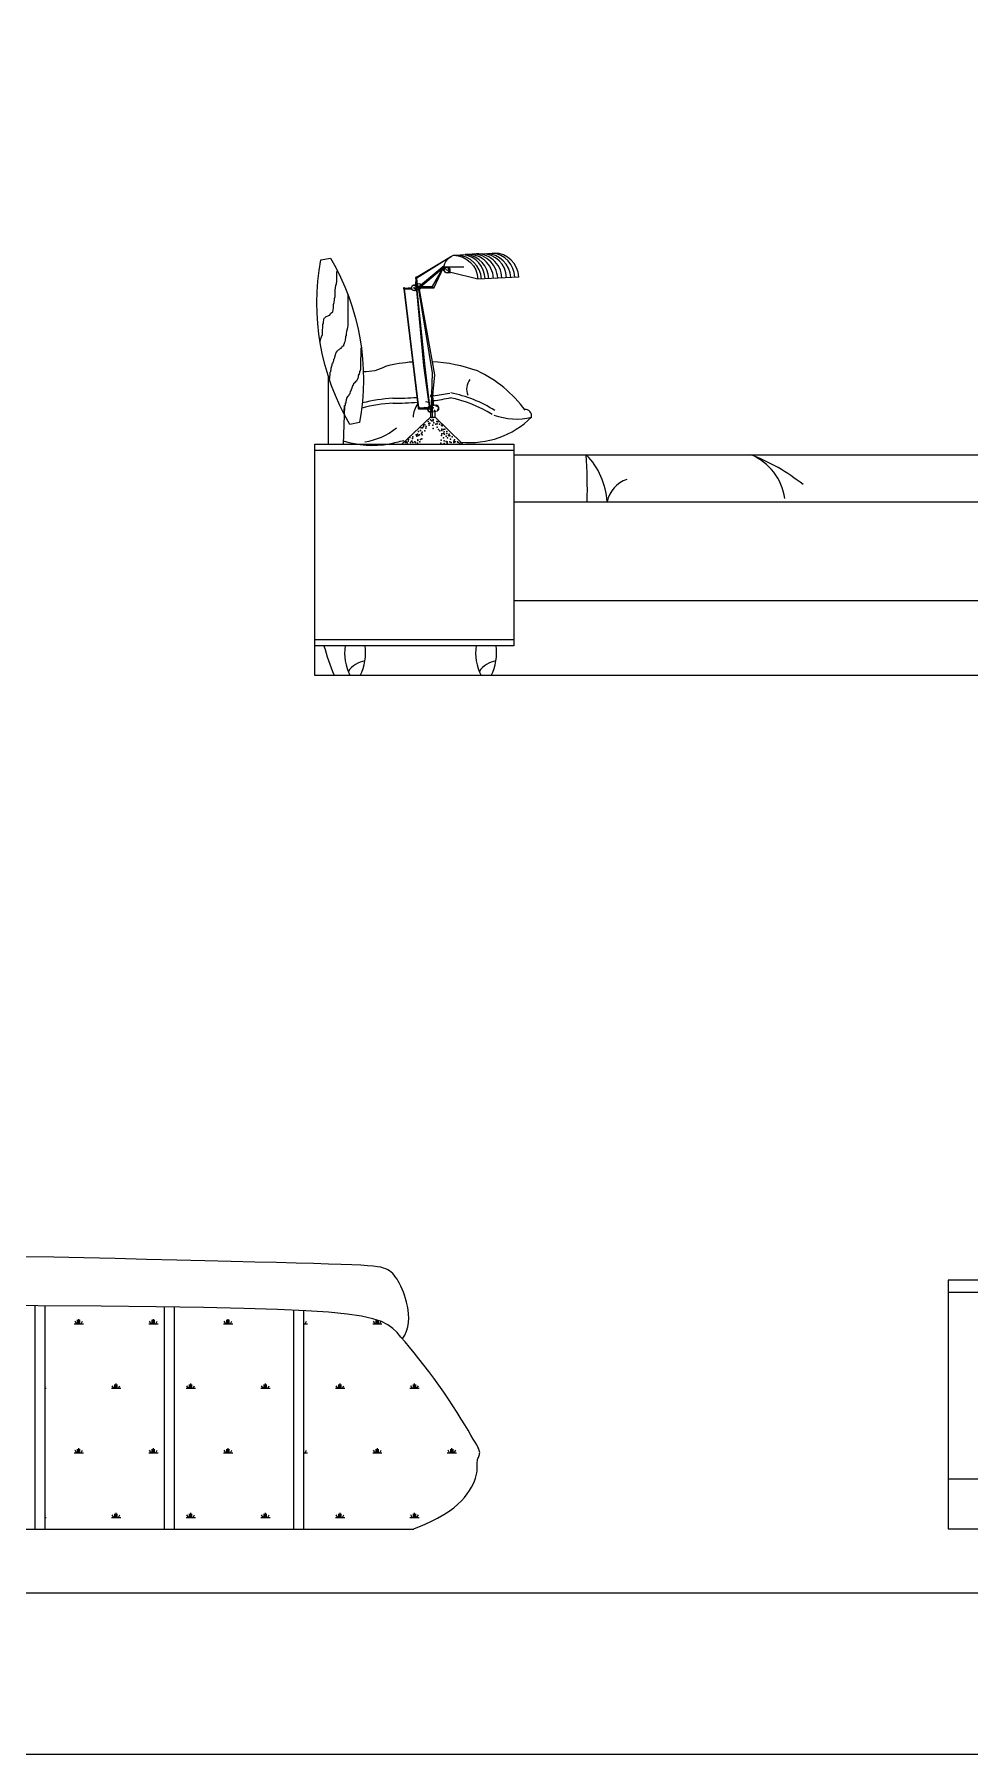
# Model space of a CAD drawing. Header units: inches. Extents: x 18.5 to 61, y 8.5 to 33.3.
# Drawn here: x 28.61 to 30.49, y 8.48 to 11.94 of the extents above; entities that cross this region are included whole.
import ezdxf

# ---------------------------------------------------------------- set-up
doc = ezdxf.new("R2010")
doc.units = ezdxf.units.IN
doc.header["$MEASUREMENT"] = 0
for name, color, linetype in [('02', 2, 'Continuous'), ('1', 1, 'Continuous'), ('4', 4, 'Continuous'), ('8', 8, 'Continuous'), ('kadrbm', 4, 'Continuous')]:
    doc.layers.add(name, color=color, linetype=linetype)

# ---------------------------------------------------------------- blocks, each defined once
blk = doc.blocks.new('kadrbm')
at = {"layer": 'kadrbm', "color": 4}
blk.add_lwpolyline([(0, 0), (0, 24.7972), (21, 24.7972), (21, 0), (0, 0)], close=True, dxfattribs=at)
blk.add_lwpolyline([(20.6631, 0.3257), (20.6631, 24.4603), (0.3369, 24.4603), (0.3369, 0.3257), (20.6631, 0.3257)], dxfattribs=at)

msp = doc.modelspace()

# ---------------------------------------------------------------- hatches: boundary and pattern name
at = {"layer": '8'}
h = msp.add_hatch(dxfattribs=at)
h.set_pattern_fill('SWAMP', color=256, scale=0.15, style=0)
h.set_pattern_definition([(0, (49.01521, -12.08767), (0.075, 0.1299038), [0.01875, -0.13125]), (90, (49.024584, -12.08767), (-0.075, 0.12990381), [0.009375, -0.2504326]), (90, (49.02693, -12.08767), (-0.075, 0.12990381), [0.0075, -0.2523076]), (90, (49.02224, -12.08767), (-0.075, 0.12990381), [0.0075, -0.2523076]), (60, (49.02927, -12.08767), (-0.075, 0.1299038), [0.006, -0.144]), (120, (49.0199, -12.08767), (-0.15, 6e-11), [0.006, -0.144])])
h.paths.add_polyline_path([(27.8586, 9.0135), (27.811, 9.0135, -0.544996), (27.8125, 8.9335), (28.092, 8.9335), (28.092, 9.3805), (28.0858, 9.3804), (27.9896, 9.379), (27.9075, 9.3773), (27.8586, 9.3758)])
h.paths.add_polyline_path([(28.112, 8.9335), (28.352, 8.9335), (28.352, 9.3828), (28.3253, 9.3826), (28.1973, 9.3816), (28.112, 9.3807)])
h.paths.add_polyline_path([(28.372, 8.9335), (28.6115, 8.9335), (28.6115, 9.3827), (28.4713, 9.3836), (28.372, 9.3829)])
h.paths.add_polyline_path([(28.6315, 8.9335), (28.8715, 8.9335), (28.8715, 9.3802), (28.8552, 9.3804), (28.7445, 9.3816), (28.6315, 9.3825)])
h.paths.add_polyline_path([(28.8915, 8.9335), (29.1315, 8.9335), (29.1315, 9.3738), (29.0993, 9.3752), (29.0312, 9.3773), (28.9503, 9.379), (28.8915, 9.3799)])
h.paths.add_polyline_path([(29.1515, 8.9335), (29.3713, 8.9335), (29.3898, 8.9409), (29.4061, 8.9482), (29.4205, 8.9554), (29.433, 8.9625), (29.4439, 8.9694), (29.4534, 8.9764), (29.4616, 8.9833), (29.4688, 8.9902), (29.475, 8.9971), (29.4805, 9.004), (29.4851, 9.0108), (29.489, 9.0174), (29.4923, 9.0239), (29.4949, 9.03), (29.4969, 9.0358), (29.4984, 9.0413), (29.4994, 9.0463), (29.5001, 9.0508), (29.5004, 9.055), (29.5005, 9.0588), (29.5006, 9.0623), (29.5006, 9.0654), (29.5006, 9.0683), (29.5009, 9.0721), (29.5019, 9.0755), (29.5027, 9.0776), (29.5035, 9.0795), (29.5042, 9.0814), (29.5048, 9.0833), (29.5052, 9.0852), (29.5054, 9.0872), (29.5052, 9.0894), (29.5046, 9.0918), (29.5035, 9.0947), (29.5018, 9.0982), (29.4995, 9.1026), (29.4964, 9.108), (29.4926, 9.1146), (29.4878, 9.1226), (29.4821, 9.1321), (29.4756, 9.1429), (29.4683, 9.1548), (29.4603, 9.1676), (29.4517, 9.181), (29.4426, 9.1949), (29.4331, 9.2089), (29.4233, 9.223), (29.4134, 9.2368), (29.4033, 9.2503), (29.3932, 9.2633), (29.3833, 9.2759), (29.3736, 9.2879), (29.3643, 9.2993), (29.3555, 9.3099), (29.3472, 9.3197), (29.3394, 9.3287), (29.331, 9.3368), (29.3209, 9.3441), (29.3079, 9.3507), (29.2906, 9.3565), (29.268, 9.3615), (29.2388, 9.3659), (29.2018, 9.3696), (29.1557, 9.3727), (29.1515, 9.3729)])

# ---------------------------------------------------------------- linework, layer by layer
at = {"layer": '02'}
for p, q in [((29.3786, 11.4512), (29.4488, 11.4938)), ((29.379, 11.4503), (29.4474, 11.493)), ((29.4526, 11.4955), (29.5346, 11.5001)), ((29.3819, 11.4294), (29.4334, 11.4721)), ((29.3821, 11.4287), (29.4333, 11.4714)), ((29.3822, 11.4323), (29.434, 11.4749)), ((29.4085, 11.4294), (29.4334, 11.4721)), ((29.4135, 11.4294), (29.4334, 11.4721)), ((29.4733, 11.4714), (29.4333, 11.4714)), ((29.3527, 11.4279), (29.3819, 11.1888)), ((29.3538, 11.4278), (29.3825, 11.1893)), ((29.3542, 11.4281), (29.3695, 11.4274)), ((29.3543, 11.4283), (29.3693, 11.4277)), ((29.3544, 11.4296), (29.3688, 11.4309)), ((29.3544, 11.4294), (29.3688, 11.4307)), ((29.3545, 11.4286), (29.369, 11.4283)), ((29.3769, 11.4491), (29.3762, 11.4362)), ((29.3771, 11.4491), (29.3765, 11.4363)), ((29.3775, 11.449), (29.3772, 11.4364)), ((29.3781, 11.449), (29.3794, 11.4369)), ((29.3783, 11.449), (29.3796, 11.437)), ((29.3786, 11.4254), (29.3923, 11.2736)), ((29.3791, 11.4255), (29.395, 11.2713)), ((29.4135, 11.4294), (29.3819, 11.4294)), ((29.3826, 11.4266), (29.4099, 11.2588)), ((29.3835, 11.4269), (29.4144, 11.2549)), ((29.3878, 11.4329), (29.4122, 11.4329)), ((29.5839, 11.4518), (29.5019, 11.4472)), ((29.3923, 11.2736), (29.4039, 11.1916)), ((29.395, 11.2713), (29.4045, 11.1918)), ((29.4099, 11.2588), (29.4082, 11.1925)), ((29.4144, 11.2549), (29.4085, 11.1937)), ((29.4081, 11.2142), (29.4114, 11.2147)), ((29.4084, 11.214), (29.4117, 11.2145)), ((29.4085, 11.2116), (29.4119, 11.2122)), ((29.4092, 11.2115), (29.4085, 11.1925)), ((29.4088, 11.2136), (29.4121, 11.2141)), ((29.4095, 11.2115), (29.4088, 11.1926)), ((29.4099, 11.2116), (29.4095, 11.1927)), ((29.4106, 11.2117), (29.4122, 11.1932)), ((29.4108, 11.2118), (29.4124, 11.1932)), ((29.3827, 11.1869), (29.4006, 11.1861)), ((29.3833, 11.1884), (29.3833, 11.1884)), ((29.3834, 11.1871), (29.4006, 11.1864)), ((29.3842, 11.1875), (29.4007, 11.1871)), ((29.3844, 11.1886), (29.4022, 11.1903)), ((29.3844, 11.1884), (29.4021, 11.1901)), ((29.4071, 11.1696), (29.4071, 11.1799)), ((29.4103, 11.1696), (29.4103, 11.1805)), ((29.416, 11.1696), (29.416, 11.1817)), ((29.4063, 11.1696), (29.416, 11.1696)), ((29.1741, 11.1033), (29.5741, 11.1033)), ((29.5741, 10.9995), (31.1526, 10.9995)), ((29.5741, 10.7223), (29.1741, 10.7223)), ((28.6115, 9.3818), (28.6115, 8.9335)), ((28.6315, 9.3816), (28.6315, 8.9335)), ((28.8715, 9.3802), (28.8715, 8.9335)), ((28.8915, 9.3799), (28.8915, 8.9335)), ((29.1315, 9.3738), (29.1315, 8.9335)), ((29.1515, 9.3729), (29.1515, 8.9335))]:
    msp.add_line(p, q, dxfattribs=at)
for points in [[(29.4345, 11.4642), (29.4332, 11.4645, -0.338972), (29.4526, 11.4955, -0.399625), (29.5019, 11.4472), (29.4471, 11.4611)], [(29.3887, 11.4329, 0.283898), (29.3848, 11.4382), (29.3725, 11.4354)], [(29.3755, 11.4245), (29.383, 11.4267, 0.10362), (29.3866, 11.4287)], [(29.3707, 11.2808, 0.044338), (29.3162, 11.2719, -0.147404), (29.2714, 11.2613)], [(29.5968, 11.1838, 0.124597), (29.501, 11.2628, 0.075087), (29.4096, 11.2813, 0.075087)], [(29.4078, 11.214, 0.083661), (29.4075, 11.214, 0.685038), (29.4076, 11.2114)], [(29.4079, 11.2112), (29.4115, 11.2119, 0.641064), (29.4112, 11.2148), (29.4077, 11.2143)], [(29.4055, 11.1908, 0.083661), (29.4044, 11.1906, 0.685038), (29.4054, 11.1806, 0.685038)], [(29.4066, 11.1798), (29.4207, 11.1827, 0.641064), (29.4186, 11.1942), (29.405, 11.1919)], [(29.4676, 11.1196, 0.223429), (29.6097, 11.1698, 0.471755), (29.5955, 11.1855)], [(29.4063, 11.1696), (29.3504, 11.117, 0.414214), (29.3496, 11.1162), (29.3496, 11.1153)], [(29.4711, 11.1153), (29.4711, 11.1162, 0.414214), (29.4703, 11.117), (29.416, 11.1696)], [(29.2311, 11.1223, 0.117861), (29.3236, 11.116, -0.01814), (29.3531, 11.1228, -0.01814)], [(29.2134, 10.6503, -0.030464), (29.193, 10.7095)], [(29.2433, 10.6531, 0.002963), (29.2434, 10.6503)]]:
    msp.add_lwpolyline(points, format="xyb", dxfattribs=at)
for points in [[(29.1847, 11.3204), (29.1848, 11.3205), (29.1857, 11.326), (29.1876, 11.3316), (29.1894, 11.3363), (29.1894, 11.3456), (29.1903, 11.3493), (29.1903, 11.3577), (29.1913, 11.3586), (29.1913, 11.3624), (29.1922, 11.3652), (29.1922, 11.3661), (29.1931, 11.3689), (29.1941, 11.3698), (29.1969, 11.3726), (29.2006, 11.3735), (29.2015, 11.3745), (29.2043, 11.3754), (29.2053, 11.3782), (29.2062, 11.3791), (29.2099, 11.3819), (29.2109, 11.3856), (29.2109, 11.3866), (29.2118, 11.3894), (29.2118, 11.3968), (29.2127, 11.4005), (29.2136, 11.4061), (29.2136, 11.4089), (29.2146, 11.4127), (29.2146, 11.4257), (29.2155, 11.4294), (29.2155, 11.4322), (29.2164, 11.4331), (29.2164, 11.4359), (29.2174, 11.4369), (29.2174, 11.4406), (29.2183, 11.4415), (29.2183, 11.462), (29.2192, 11.462), (29.2192, 11.4639)], [(29.438, 11.4667), (29.4417, 11.4655), (29.4416, 11.465), (29.4379, 11.4662), (29.438, 11.4667)], [(29.4416, 11.4602), (29.4471, 11.4611)], [(29.3526, 11.4279), (29.3539, 11.4278)], [(29.3542, 11.4299), (29.3531, 11.43)], [(29.3731, 11.4317), (29.3756, 11.4286), (29.3753, 11.4283), (29.3728, 11.4314), (29.3731, 11.4317)], [(29.3769, 11.4491), (29.3783, 11.4489)], [(29.3786, 11.4512), (29.3775, 11.4513)], [(29.2407, 11.416), (29.2407, 11.3549), (29.2397, 11.3494), (29.2379, 11.3419), (29.2369, 11.3382), (29.2369, 11.3335), (29.236, 11.3326), (29.236, 11.3298), (29.2351, 11.3261), (29.2351, 11.3251), (29.2342, 11.3224), (29.2342, 11.3214), (29.2332, 11.3186), (29.2332, 11.3177), (29.2323, 11.3168), (29.2323, 11.3158), (29.2314, 11.3158), (29.2314, 11.313), (29.2286, 11.3121), (29.2276, 11.3093), (29.2267, 11.3084), (29.2258, 11.3084), (29.2258, 11.3075), (29.2248, 11.3075), (29.2239, 11.3065), (29.223, 11.3056), (29.222, 11.3056), (29.2211, 11.3047), (29.2202, 11.3037), (29.2192, 11.3028), (29.2183, 11.3019), (29.2174, 11.3019), (29.2174, 11.3009), (29.2164, 11.3), (29.2155, 11.2963), (29.2146, 11.2953), (29.2146, 11.2944), (29.2136, 11.2907), (29.2127, 11.287), (29.2118, 11.286), (29.2118, 11.2842), (29.2109, 11.2814), (29.2099, 11.2804), (29.2099, 11.2786), (29.209, 11.2776), (29.2081, 11.2767), (29.2081, 11.2739), (29.2071, 11.2702), (29.2071, 11.2693), (29.2062, 11.2683), (29.2062, 11.2646), (29.2053, 11.2637), (29.2053, 11.2609), (29.2043, 11.26), (29.2043, 11.2534), (29.2034, 11.2525), (29.2034, 11.2478), (29.2026, 11.2478)], [(29.233, 11.1766), (29.233, 11.1868), (29.2339, 11.1868), (29.2339, 11.1934), (29.2348, 11.1934), (29.2348, 11.1943), (29.2358, 11.1943), (29.2358, 11.1989), (29.2367, 11.1989), (29.2367, 11.2027), (29.2376, 11.2027), (29.2376, 11.2064), (29.2386, 11.2064), (29.2386, 11.2092), (29.2395, 11.2092), (29.2395, 11.2111), (29.2404, 11.2111), (29.2404, 11.212), (29.2414, 11.212), (29.2414, 11.2138), (29.2423, 11.2138), (29.2432, 11.2148), (29.2432, 11.2157), (29.2442, 11.2166), (29.2451, 11.2176), (29.246, 11.2213), (29.246, 11.2222), (29.247, 11.2232), (29.247, 11.2241), (29.2479, 11.225), (29.2479, 11.2269), (29.2488, 11.2278), (29.2488, 11.2297), (29.2498, 11.2306), (29.2498, 11.2325), (29.2507, 11.2325), (29.2507, 11.2334), (29.2516, 11.2343), (29.2516, 11.2362), (29.2526, 11.2371), (29.2526, 11.2381), (29.2535, 11.239), (29.2544, 11.239), (29.2553, 11.2399), (29.2563, 11.2418), (29.2572, 11.2418), (29.2572, 11.2427), (29.2581, 11.2427), (29.2591, 11.2436), (29.2591, 11.2446), (29.26, 11.2455), (29.2609, 11.2492), (29.2619, 11.2502), (29.2619, 11.2539), (29.2628, 11.2539), (29.2628, 11.2567), (29.2637, 11.2567), (29.2637, 11.2586), (29.2647, 11.2586), (29.2647, 11.2623), (29.2656, 11.2632), (29.2656, 11.2651), (29.2665, 11.266), (29.2665, 11.2902), (29.2675, 11.2902), (29.2675, 11.3093)], [(29.3837, 11.1895), (29.3824, 11.1893)], [(29.3828, 11.187), (29.3842, 11.1874)], [(29.4038, 11.1866), (29.4076, 11.1852), (29.4074, 11.1848), (29.4037, 11.1861), (29.4038, 11.1866)], [(29.3497, 9.3153), (29.3549, 9.3233), (29.3586, 9.3317), (29.361, 9.3402), (29.3623, 9.3488), (29.3627, 9.3574), (29.3624, 9.3659), (29.3614, 9.3741), (29.36, 9.3821), (29.3583, 9.3897), (29.3564, 9.397), (29.3543, 9.4038), (29.352, 9.4102), (29.3496, 9.4162), (29.347, 9.4219), (29.3444, 9.4271), (29.3418, 9.4319), (29.3392, 9.4363), (29.3365, 9.4403), (29.3337, 9.4439), (29.3308, 9.4472), (29.3276, 9.4501), (29.3243, 9.4527), (29.3206, 9.4549), (29.3166, 9.4569), (29.3121, 9.4585), (29.3068, 9.46), (29.3, 9.4612), (29.2913, 9.4622), (29.2802, 9.4632), (29.2662, 9.464), (29.2487, 9.4648), (29.2272, 9.4656), (29.2014, 9.4665), (29.1711, 9.4674), (29.1364, 9.4683), (29.0972, 9.4694), (29.0536, 9.4705), (29.0056, 9.4717), (28.9532, 9.473), (28.8964, 9.4744), (28.8356, 9.4759), (28.7727, 9.4775), (28.7098, 9.4789), (28.6492, 9.4801), (28.5932, 9.481)], [(29.3713, 8.9335), (29.3898, 8.9409), (29.4061, 8.9482), (29.4205, 8.9554), (29.433, 8.9625), (29.4439, 8.9694), (29.4534, 8.9764), (29.4616, 8.9833), (29.4688, 8.9902), (29.475, 8.9971), (29.4805, 9.004), (29.4851, 9.0108), (29.489, 9.0174), (29.4923, 9.0239), (29.4949, 9.03), (29.4969, 9.0358), (29.4984, 9.0413), (29.4994, 9.0463), (29.5001, 9.0508), (29.5004, 9.055), (29.5005, 9.0588), (29.5006, 9.0623), (29.5006, 9.0654), (29.5006, 9.0683), (29.5008, 9.0709), (29.5013, 9.0733), (29.5019, 9.0755), (29.5027, 9.0776), (29.5035, 9.0795), (29.5042, 9.0814), (29.5048, 9.0833), (29.5052, 9.0852), (29.5054, 9.0872), (29.5052, 9.0894), (29.5046, 9.0918), (29.5035, 9.0947), (29.5018, 9.0982), (29.4995, 9.1026), (29.4964, 9.108), (29.4926, 9.1146), (29.4878, 9.1226), (29.4821, 9.1321), (29.4756, 9.1429), (29.4683, 9.1548), (29.4603, 9.1676), (29.4517, 9.181), (29.4426, 9.1949), (29.4331, 9.2089), (29.4233, 9.223), (29.4134, 9.2368), (29.4033, 9.2503), (29.3932, 9.2633), (29.3833, 9.2759), (29.3736, 9.2879), (29.3643, 9.2993), (29.3555, 9.3099), (29.3472, 9.3197), (29.3394, 9.3287), (29.331, 9.3368), (29.3209, 9.3441), (29.3079, 9.3507), (29.2906, 9.3565), (29.268, 9.3615), (29.2388, 9.3659), (29.2018, 9.3696), (29.1557, 9.3727), (29.0993, 9.3752), (29.0312, 9.3773), (28.9503, 9.379), (28.8552, 9.3804), (28.7445, 9.3816), (28.6171, 9.3826), (28.4716, 9.3836)]]:
    msp.add_lwpolyline(points, dxfattribs=at)
for points in [[(29.3524, 11.428, 0.130303), (29.3527, 11.4279, 0.331854), (29.3534, 11.4298, 0.328319), (29.3529, 11.4301, 0.500332)], [(29.3768, 11.4491, 0.130303), (29.3771, 11.4491, 0.331854), (29.3778, 11.451, 0.328319), (29.3773, 11.4513, 0.500332)], [(29.4076, 11.2112, 0.130303), (29.4081, 11.2113, 0.576801), (29.4083, 11.2141, 0.264517), (29.4074, 11.2143, 0.710752)], [(29.3826, 11.1869, 0.130303), (29.383, 11.187, 0.331854), (29.3829, 11.1892, 0.328319), (29.3822, 11.1893, 0.500332)], [(29.4057, 11.1797, 0.130303), (29.4076, 11.18, 0.576801), (29.4076, 11.1913, 0.264517), (29.4041, 11.1917, 0.710752)]]:
    msp.add_lwpolyline(points, format="xyb", close=True, dxfattribs=at)
for centre in [(29.4399, 11.4657), (29.3741, 11.43)]:
    msp.add_circle(centre, 0.00565, dxfattribs=at)
for centre, radius, start, end in [((29.459, 11.4453), 0.0501, 2.62, 89.1762), ((29.466, 11.4472), 0.0501, 0.9228, 81.157), ((29.483, 11.4472), 0.0501, 2.0096, 97.716), ((29.4736, 11.4472), 0.0501, 1.4059, 83.743), ((29.4915, 11.4477), 0.0501, 2.0154, 97.6411), ((29.4999, 11.4482), 0.0501, 2.0212, 97.5649), ((29.5094, 11.4486), 0.0501, 2.0446, 89.8396), ((29.5178, 11.4486), 0.0501, 2.6306, 89.1762), ((29.5258, 11.45), 0.0501, 1.5315, 84.5393), ((29.5338, 11.45), 0.0501, 2.0446, 89.1762), ((29.3531, 11.429), 0.00141, 300.6413, 40.8102), ((29.3764, 11.4504), 0.00105, 300.7534, 40.784), ((29.3864, 11.4304), 0.00454, 146.492, 201.5266), ((29.397, 11.431), 0.00275, 324.8716, 43.8406), ((29.5101, 11.2263), 0.0311, 141.8486, 203.2325), ((29.4071, 11.2127), 0.0011, 315.8031, 109.8254), ((29.3354, 11.7866), 0.5786, 277.6123, 280.9344), ((29.3976, 10.9652), 0.2582, 57.6744, 78.9535), ((29.362, 10.8036), 0.3959, 94.4237, 103.6768), ((29.362, 10.8036), 0.4057, 94.4237, 103.1785), ((29.3354, 11.7866), 0.5884, 269.5712, 274.3996), ((29.3354, 11.7866), 0.5786, 269.5712, 274.3558), ((29.421, 11.1678), 0.0496, 143.8256, 177.3514), ((29.383, 11.1882), 0.00146, 324.571, 61.0928), ((29.3989, 11.1922), 0.00822, 45.6214, 108.0025), ((29.4024, 11.1851), 0.00538, 317.0855, 61.4366), ((29.3354, 11.7866), 0.5884, 277.4426, 280.9344), ((29.3976, 10.9652), 0.2484, 57.6744, 78.9535), ((29.2582, 11.2435), 0.1241, 277.542, 309.9334), ((29.5794, 11.3001), 0.1339, 250.0666, 283.0972), ((28.519, 11.0234), 1.2028, 358.8801, 3.375), ((29.6134, 10.9908), 0.1484, 3.5443, 44.2346), ((30.0076, 10.9909), 0.112, 7.9131, 67.3602), ((29.9134, 10.7339), 0.3856, 51.1586, 69.1463), ((29.8216, 10.9868), 0.0615, 109.2631, 167.6798), ((29.2807, 10.6333), 0.0466, 97.2386, 147.0434), ((29.5439, 10.6333), 0.0466, 97.2386, 147.0434)]:
    msp.add_arc(centre, radius, start, end, dxfattribs=at)
for points in [[(29.4403, 11.4604), (29.4407, 11.4605), (29.4411, 11.4606), (29.4419, 11.461), (29.4425, 11.4615), (29.4432, 11.4626), (29.4434, 11.4632), (29.4438, 11.4646), (29.4439, 11.4653), (29.4437, 11.4669), (29.4434, 11.4676), (29.4429, 11.4686), (29.4424, 11.4691), (29.4416, 11.4699), (29.4412, 11.4702), (29.4404, 11.4704), (29.4402, 11.4705), (29.4399, 11.4705), (29.4399, 11.4705), (29.4398, 11.4705), (29.4398, 11.4705)], [(29.3742, 11.4247), (29.3746, 11.4248), (29.375, 11.4249), (29.3759, 11.4252), (29.3765, 11.4257), (29.3772, 11.4268), (29.3775, 11.4273), (29.378, 11.4287), (29.3781, 11.4294), (29.378, 11.431), (29.3777, 11.4317), (29.3772, 11.4328), (29.3768, 11.4333), (29.376, 11.4341), (29.3756, 11.4344), (29.3749, 11.4347), (29.3746, 11.4348), (29.3743, 11.4348), (29.3743, 11.4348), (29.3743, 11.4348), (29.3743, 11.4348)], [(29.4076, 11.2114), (29.4077, 11.2115), (29.4078, 11.2115), (29.408, 11.2115), (29.4082, 11.2116), (29.4084, 11.2119), (29.4085, 11.2121), (29.4086, 11.2124), (29.4087, 11.2126), (29.4086, 11.213), (29.4086, 11.2132), (29.4085, 11.2135), (29.4084, 11.2136), (29.4082, 11.2138), (29.4081, 11.2139), (29.4079, 11.214), (29.4079, 11.214), (29.4078, 11.214), (29.4078, 11.214), (29.4078, 11.214), (29.4078, 11.214)], [(29.4054, 11.1806), (29.4058, 11.1806), (29.4062, 11.1808), (29.4071, 11.1811), (29.4077, 11.1815), (29.4084, 11.1826), (29.4087, 11.1832), (29.4092, 11.1846), (29.4094, 11.1853), (29.4092, 11.1869), (29.4089, 11.1877), (29.4085, 11.1887), (29.408, 11.1893), (29.4072, 11.1901), (29.4068, 11.1904), (29.4061, 11.1907), (29.4058, 11.1908), (29.4055, 11.1908), (29.4055, 11.1908), (29.4055, 11.1908), (29.4055, 11.1908)]]:
    msp.add_open_spline(points, degree=3, knots=[3.294068, 3.294068, 3.294068, 3.294068, 3.647859, 3.647859, 4.043866, 4.043866, 4.439873, 4.439873, 4.83588, 4.83588, 5.231886, 5.231886, 5.627893, 5.627893, 6.0239, 6.0239, 6.283185, 6.283185, 6.283185, 6.295262, 6.295262, 6.295262, 6.295262], dxfattribs=at)
for p in [(29.3765, 11.4363), (29.3787, 11.4256), (29.3789, 11.4331), (29.3796, 11.4351), (29.381, 11.4334), (29.3823, 11.4272), (29.3849, 11.4279), (29.3865, 11.4363), (29.4085, 11.1915), (29.4099, 11.1916), (29.4101, 11.1819), (29.4119, 11.1888), (29.4146, 11.1831), (29.4177, 11.1929), (29.4207, 11.1913), (29.4216, 11.1844), (29.422, 11.1857), (29.3864, 11.1434), (29.3877, 11.1484), (29.3902, 11.1484), (29.3927, 11.1547), (29.3927, 11.151), (29.3952, 11.1547), (29.3952, 11.1422), (29.3972, 11.1478), (29.3975, 11.1513), (29.4021, 11.161), (29.4029, 11.1573), (29.4038, 11.1536), (29.4055, 11.1576), (29.4067, 11.1646), (29.409, 11.1622), (29.4093, 11.1695), (29.4109, 11.154), (29.4116, 11.1472), (29.4118, 11.1654), (29.4122, 11.1626), (29.4133, 11.1584), (29.417, 11.1559), (29.4192, 11.161), (29.4198, 11.1562), (29.4198, 11.1501), (29.4212, 11.1603), (29.4224, 11.1453), (29.4248, 11.1559), (29.4253, 11.1427), (29.4288, 11.154), (29.429, 11.1455), (29.4293, 11.143), (29.43, 11.1527), (29.4326, 11.1453), (29.4355, 11.1459), (29.3565, 11.119), (29.3574, 11.1204), (29.3599, 11.1185), (29.3618, 11.1214), (29.3626, 11.1247), (29.3652, 11.1287), (29.3666, 11.119), (29.3684, 11.1214), (29.3693, 11.1218), (29.3701, 11.1271), (29.3707, 11.1301), (29.3707, 11.119), (29.375, 11.1201), (29.3762, 11.119), (29.3777, 11.1347), (29.379, 11.1314), (29.3801, 11.1179), (29.3804, 11.1356), (29.3808, 11.1246), (29.3808, 11.1229), (29.3818, 11.1328), (29.3827, 11.1409), (29.3845, 11.1342), (29.3854, 11.1206), (29.3863, 11.1252), (29.3883, 11.1373), (29.3894, 11.1261), (29.3901, 11.1397), (29.3901, 11.1342), (29.4274, 11.1176), (29.4279, 11.1234), (29.4285, 11.1329), (29.429, 11.1361), (29.4324, 11.1373), (29.4325, 11.1281), (29.4342, 11.1223), (29.4342, 11.117), (29.4343, 11.1407), (29.4348, 11.1356), (29.4379, 11.1209), (29.4383, 11.1318), (29.4393, 11.1409), (29.4393, 11.1372), (29.4398, 11.1204), (29.44, 11.1177), (29.4408, 11.1284), (29.4426, 11.1328), (29.4443, 11.1359), (29.4454, 11.1204), (29.4455, 11.1321), (29.4467, 11.1259), (29.4481, 11.119), (29.45, 11.1301), (29.4537, 11.1218), (29.4537, 11.119), (29.455, 11.1245), (29.4564, 11.1204), (29.4611, 11.1204), (29.462, 11.119), (29.4655, 11.1177)]:
    msp.add_point(p, dxfattribs=at)
at = {"layer": '1'}
for p, q in [((27.3627, 8.9335), (29.3731, 8.9335)), ((30.4469, 8.9341), (32.5973, 8.9341))]:
    msp.add_line(p, q, dxfattribs=at)
msp.add_lwpolyline([(31.1744, 10.6503), (29.1741, 10.6503)], dxfattribs=at)
at = {"layer": '4'}
for p, q in [((29.2011, 11.2527), (29.2011, 11.1153)), ((29.2339, 11.1934), (29.2311, 11.1153)), ((29.1741, 10.6503), (29.1741, 11.1153)), ((29.1741, 11.1153), (29.5741, 11.1153)), ((29.5741, 11.1153), (29.5741, 10.7103)), ((29.5741, 11.0943), (31.1241, 11.0943)), ((29.5741, 10.7103), (29.1741, 10.7103)), ((30.4469, 9.4341), (30.4469, 8.9341)), ((30.8927, 9.4341), (30.4469, 9.4341)), ((30.8927, 9.4091), (30.4469, 9.4091)), ((30.8927, 9.0341), (30.4469, 9.0341))]:
    msp.add_line(p, q, dxfattribs=at)
msp.add_lwpolyline([(29.2443, 11.1554, -0.17849), (29.1859, 11.4864), (29.2056, 11.4898, -0.17849), (29.264, 11.1589)], format="xyb", close=True, dxfattribs=at)
msp.add_lwpolyline([(31.0984, 10.8003), (29.5741, 10.8003)], dxfattribs=at)
for centre, start, end in [((29.3325, 10.6957), 171.4719, 207.4528), ((29.1777, 10.6957), 332.5472, 8.5281), ((29.5957, 10.6957), 171.4719, 207.4528), ((29.4409, 10.6957), 332.5472, 8.5281)]:
    msp.add_arc(centre, 0.0985, start, end, dxfattribs=at)

# ---------------------------------------------------------------- block references
at = {"layer": 'kadrbm'}
msp.add_blockref('kadrbm', (18.5047, 8.4798), dxfattribs=at)

doc.saveas('drawing.dxf')
